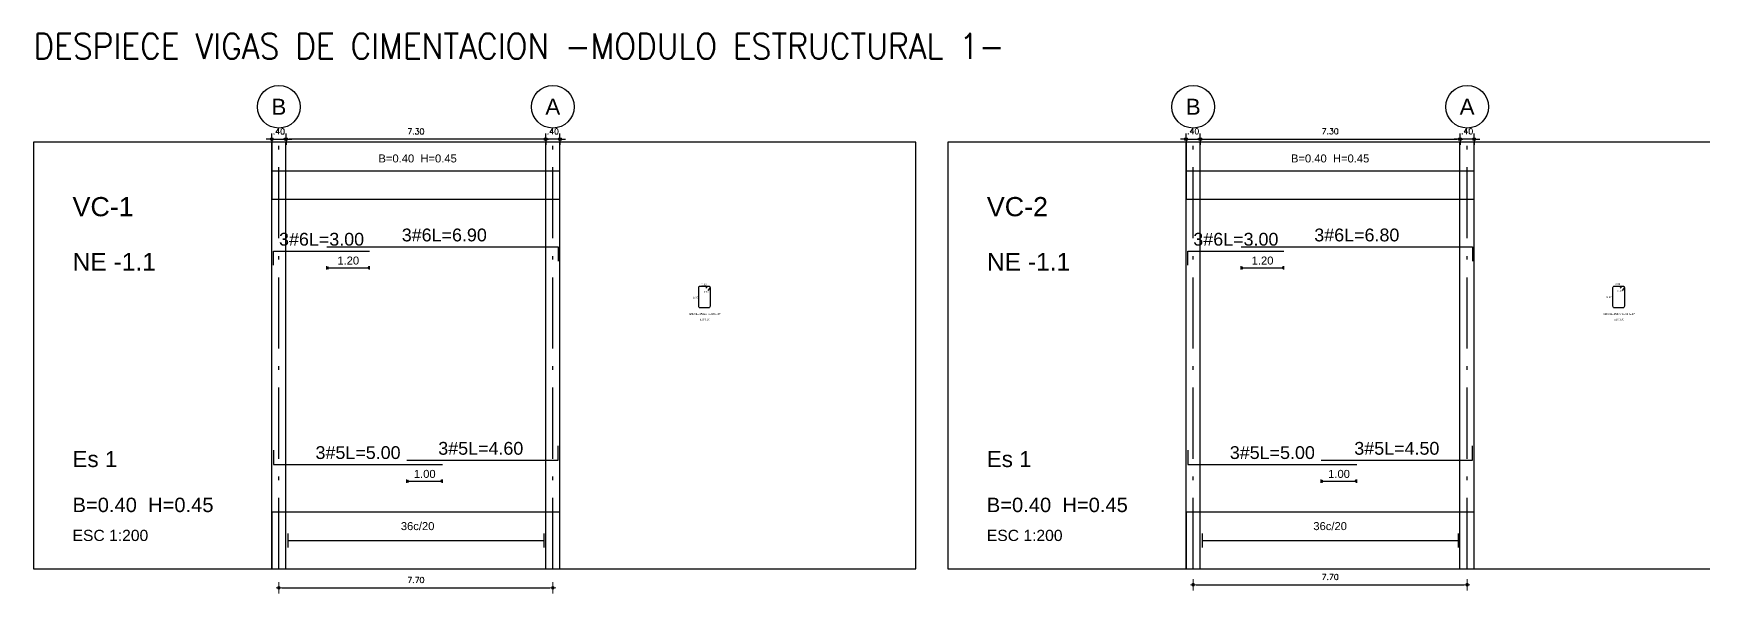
# Model space of a CAD drawing. Header units: feet. Extents: x -398 to 164, y -304 to 319.
# Drawn here: x -398.35 to -351.41, y -199.8 to -184.04 of the extents above; entities that cross this region are included whole.
import ezdxf
from ezdxf.enums import TextEntityAlignment as Align

# ---------------------------------------------------------------- set-up
doc = ezdxf.new("R2010")
doc.units = ezdxf.units.FT
doc.header["$MEASUREMENT"] = 0
doc.linetypes.add('EJES', pattern=[3, 2, -0.5, 0, -0.5])
doc.layers.get('DEFPOINTS').update_dxf_attribs({"lineweight": 0})
for name, color, linetype in [('ACERO', 6, 'Continuous'), ('AXI', 7, 'Continuous'), ('CAJA-EXT', 7, 'Continuous'), ('CAJA-GEN', 4, 'Continuous'), ('Col', 7, 'Continuous'), ('DEF-REF', 7, 'Continuous'), ('DIM', 7, 'Continuous'), ('DIM-COL', 7, 'Continuous'), ('EJES', 9, 'EJES'), ('ESTR', 7, 'Continuous'), ('Estri', 7, 'Continuous'), ('NIVEL', 7, 'Continuous'), ('NOM-DESP', 7, 'Continuous'), ('TEXTO', 7, 'Continuous'), ('TX-EJES', 7, 'Continuous'), ('TX-V', 3, 'Continuous')]:
    doc.layers.add(name, color=color, linetype=linetype)
doc.layers.add('TX', color=60, linetype='Continuous', lineweight=0)
doc.styles.add('D100N', font='romans.shx', dxfattribs={"height": 0.16})
doc.styles.add('D200N', font='romans.shx', dxfattribs={"width": 0.9, "height": 0.32})
doc.styles.get("Standard").update_dxf_attribs({"font": 'arial.ttf'})
doc.dimstyles.new('D100', dxfattribs={"dimtxt": 0.15, "dimasz": 0.08, "dimexe": 0, "dimexo": 0, "dimgap": 0.14, "dimtad": 1, "dimzin": 4, "dimdsep": 46, "dimtxsty": 'D100N', "dimblk1": 'DIMBLK', "dimblk2": 'DIMBLK', "dimsah": 1, "dimcen": 0.09, "dimse1": 1, "dimse2": 1, "dimclrd": 9, "dimclre": 256, "dimclrt": 256, "dimadec": 0, "dimazin": 0, "dimtfac": 6, "dimtix": 1, "dimtmove": 2, "dimatfit": 3, "dimfxl": 1, "dimtvp": 0.466667, "dimtolj": 1, "dimtzin": 4, "dimarcsym": 0})

# ---------------------------------------------------------------- blocks, each defined once
blk = doc.blocks.new('DIMBLK')
for q in [(0, 2), (0, -2), (-1, 0), (1, 0)]:
    blk.add_line((0, 0), q)
blk.add_circle((0, 0), 0.5)
blk = doc.blocks.new('*D232')
at = {"layer": 'DEFPOINTS', "color": 9, "lineweight": -2, "transparency": 16777216}
blk.add_line((-391.373, -199.639), (-383.833, -199.639), dxfattribs=at)
at = {"layer": 'DEFPOINTS', "color": 0, "transparency": 16777216}
for p in [(-391.453, -199.107), (-383.753, -199.107), (-383.753, -199.639)]:
    blk.add_point(p, dxfattribs=at)
at = {"layer": 'DEFPOINTS', "color": 9, "lineweight": -2, "transparency": 16777216, "xscale": 0.08, "yscale": 0.08, "zscale": 0.08, "rotation": 180}
blk.add_blockref('DIMBLK', (-391.453, -199.639), dxfattribs=at)
at = {"layer": 'DEFPOINTS', "color": 9, "lineweight": -2, "transparency": 16777216, "xscale": 0.08, "yscale": 0.08, "zscale": 0.08}
blk.add_blockref('DIMBLK', (-383.753, -199.639), dxfattribs=at)
at = {"layer": 'DEFPOINTS', "transparency": 16777216, "insert": (-387.603, -199.419), "char_height": 0.16, "attachment_point": 5, "style": 'D100N'}
blk.add_mtext('\\A1;7.70', dxfattribs=at)
blk = doc.blocks.new('*D233')
at = {"layer": 'DEFPOINTS', "color": 9, "lineweight": -2, "transparency": 16777216}
blk.add_line((-365.673, -199.55), (-358.133, -199.55), dxfattribs=at)
at = {"layer": 'DEFPOINTS', "color": 0, "transparency": 16777216}
for p in [(-365.753, -199.107), (-358.053, -199.107), (-358.053, -199.55)]:
    blk.add_point(p, dxfattribs=at)
at = {"layer": 'DEFPOINTS', "color": 9, "lineweight": -2, "transparency": 16777216, "xscale": 0.08, "yscale": 0.08, "zscale": 0.08, "rotation": 180}
blk.add_blockref('DIMBLK', (-365.753, -199.55), dxfattribs=at)
at = {"layer": 'DEFPOINTS', "color": 9, "lineweight": -2, "transparency": 16777216, "xscale": 0.08, "yscale": 0.08, "zscale": 0.08}
blk.add_blockref('DIMBLK', (-358.053, -199.55), dxfattribs=at)
at = {"layer": 'DEFPOINTS', "transparency": 16777216, "insert": (-361.903, -199.33), "char_height": 0.16, "attachment_point": 5, "style": 'D100N'}
blk.add_mtext('\\A1;7.70', dxfattribs=at)
blk = doc.blocks.new('*D266')
at = {"layer": 'DEFPOINTS', "color": 0, "transparency": 16777216}
for p in [(-383.953, -187.023), (-383.953, -187.107), (-383.553, -187.107)]:
    blk.add_point(p, dxfattribs=at)
at = {"layer": 'DIM', "color": 9, "lineweight": -2, "transparency": 16777216}
for p, q in [((-384.033, -187.023), (-384.113, -187.023)), ((-383.553, -187.023), (-383.953, -187.023)), ((-383.473, -187.023), (-383.393, -187.023))]:
    blk.add_line(p, q, dxfattribs=at)
at = {"layer": 'DIM', "color": 9, "lineweight": -2, "transparency": 16777216, "xscale": 0.08, "yscale": 0.08, "zscale": 0.08}
blk.add_blockref('DIMBLK', (-383.953, -187.023), dxfattribs=at)
at = {"layer": 'DIM', "color": 9, "lineweight": -2, "transparency": 16777216, "xscale": 0.08, "yscale": 0.08, "zscale": 0.08, "rotation": 180}
blk.add_blockref('DIMBLK', (-383.553, -187.023), dxfattribs=at)
at = {"layer": 'DIM', "transparency": 16777216, "insert": (-383.753, -186.803), "char_height": 0.16, "attachment_point": 5, "style": 'D100N'}
blk.add_mtext('\\A1;.40', dxfattribs=at)
blk = doc.blocks.new('*D267')
at = {"layer": 'DEFPOINTS', "color": 0, "transparency": 16777216}
for p in [(-391.253, -187.023), (-391.253, -187.107), (-383.953, -187.107)]:
    blk.add_point(p, dxfattribs=at)
at = {"layer": 'DIM', "color": 9, "lineweight": -2, "transparency": 16777216}
blk.add_line((-384.033, -187.023), (-391.173, -187.023), dxfattribs=at)
at = {"layer": 'DIM', "color": 9, "lineweight": -2, "transparency": 16777216, "xscale": 0.08, "yscale": 0.08, "zscale": 0.08, "rotation": 180}
blk.add_blockref('DIMBLK', (-391.253, -187.023), dxfattribs=at)
at = {"layer": 'DIM', "color": 9, "lineweight": -2, "transparency": 16777216, "xscale": 0.08, "yscale": 0.08, "zscale": 0.08}
blk.add_blockref('DIMBLK', (-383.953, -187.023), dxfattribs=at)
at = {"layer": 'DIM', "transparency": 16777216, "insert": (-387.603, -186.803), "char_height": 0.16, "attachment_point": 5, "style": 'D100N'}
blk.add_mtext('\\A1;7.30', dxfattribs=at)
blk = doc.blocks.new('*D268')
at = {"layer": 'DEFPOINTS', "color": 0, "transparency": 16777216}
for p in [(-391.653, -187.107), (-391.253, -187.023), (-391.253, -187.103)]:
    blk.add_point(p, dxfattribs=at)
at = {"layer": 'DIM', "color": 9, "lineweight": -2, "transparency": 16777216}
for p, q in [((-391.733, -187.023), (-391.813, -187.023)), ((-391.653, -187.023), (-391.253, -187.023)), ((-391.173, -187.023), (-391.093, -187.023))]:
    blk.add_line(p, q, dxfattribs=at)
at = {"layer": 'DIM', "color": 9, "lineweight": -2, "transparency": 16777216, "xscale": 0.08, "yscale": 0.08, "zscale": 0.08}
blk.add_blockref('DIMBLK', (-391.653, -187.023), dxfattribs=at)
at = {"layer": 'DIM', "color": 9, "lineweight": -2, "transparency": 16777216, "xscale": 0.08, "yscale": 0.08, "zscale": 0.08, "rotation": 180}
blk.add_blockref('DIMBLK', (-391.253, -187.023), dxfattribs=at)
at = {"layer": 'DIM', "transparency": 16777216, "insert": (-391.453, -186.803), "char_height": 0.16, "attachment_point": 5, "style": 'D100N'}
blk.add_mtext('\\A1;.40', dxfattribs=at)
blk = doc.blocks.new('*D269')
at = {"layer": 'DEFPOINTS', "color": 0, "transparency": 16777216}
for p in [(-358.253, -187.018), (-358.253, -187.107), (-357.853, -187.107)]:
    blk.add_point(p, dxfattribs=at)
at = {"layer": 'DIM', "color": 9, "lineweight": -2, "transparency": 16777216}
for p, q in [((-358.333, -187.018), (-358.413, -187.018)), ((-357.853, -187.018), (-358.253, -187.018)), ((-357.773, -187.018), (-357.693, -187.018))]:
    blk.add_line(p, q, dxfattribs=at)
at = {"layer": 'DIM', "color": 9, "lineweight": -2, "transparency": 16777216, "xscale": 0.08, "yscale": 0.08, "zscale": 0.08}
blk.add_blockref('DIMBLK', (-358.253, -187.018), dxfattribs=at)
at = {"layer": 'DIM', "color": 9, "lineweight": -2, "transparency": 16777216, "xscale": 0.08, "yscale": 0.08, "zscale": 0.08, "rotation": 180}
blk.add_blockref('DIMBLK', (-357.853, -187.018), dxfattribs=at)
at = {"layer": 'DIM', "transparency": 16777216, "insert": (-358.053, -186.798), "char_height": 0.16, "attachment_point": 5, "style": 'D100N'}
blk.add_mtext('\\A1;.40', dxfattribs=at)
blk = doc.blocks.new('*D270')
at = {"layer": 'DEFPOINTS', "color": 0, "transparency": 16777216}
for p in [(-365.553, -187.107), (-358.253, -187.018), (-358.253, -187.107)]:
    blk.add_point(p, dxfattribs=at)
at = {"layer": 'DIM', "color": 9, "lineweight": -2, "transparency": 16777216}
blk.add_line((-365.473, -187.018), (-358.333, -187.018), dxfattribs=at)
at = {"layer": 'DIM', "color": 9, "lineweight": -2, "transparency": 16777216, "xscale": 0.08, "yscale": 0.08, "zscale": 0.08, "rotation": 180}
blk.add_blockref('DIMBLK', (-365.553, -187.018), dxfattribs=at)
at = {"layer": 'DIM', "color": 9, "lineweight": -2, "transparency": 16777216, "xscale": 0.08, "yscale": 0.08, "zscale": 0.08}
blk.add_blockref('DIMBLK', (-358.253, -187.018), dxfattribs=at)
at = {"layer": 'DIM', "transparency": 16777216, "insert": (-361.903, -186.798), "char_height": 0.16, "attachment_point": 5, "style": 'D100N'}
blk.add_mtext('\\A1;7.30', dxfattribs=at)
blk = doc.blocks.new('*D271')
at = {"layer": 'DEFPOINTS', "color": 0, "transparency": 16777216}
for p in [(-365.953, -187.107), (-365.553, -187.018), (-365.553, -187.107)]:
    blk.add_point(p, dxfattribs=at)
at = {"layer": 'DIM', "color": 9, "lineweight": -2, "transparency": 16777216}
for p, q in [((-366.033, -187.018), (-366.113, -187.018)), ((-365.953, -187.018), (-365.553, -187.018)), ((-365.473, -187.018), (-365.393, -187.018))]:
    blk.add_line(p, q, dxfattribs=at)
at = {"layer": 'DIM', "color": 9, "lineweight": -2, "transparency": 16777216, "xscale": 0.08, "yscale": 0.08, "zscale": 0.08}
blk.add_blockref('DIMBLK', (-365.953, -187.018), dxfattribs=at)
at = {"layer": 'DIM', "color": 9, "lineweight": -2, "transparency": 16777216, "xscale": 0.08, "yscale": 0.08, "zscale": 0.08, "rotation": 180}
blk.add_blockref('DIMBLK', (-365.553, -187.018), dxfattribs=at)
at = {"layer": 'DIM', "transparency": 16777216, "insert": (-365.753, -186.798), "char_height": 0.16, "attachment_point": 5, "style": 'D100N'}
blk.add_mtext('\\A1;.40', dxfattribs=at)

msp = doc.modelspace()

# ---------------------------------------------------------------- linework, layer by layer
at = {"layer": 'ACERO'}
for points in [[(-390.1035, -190.0471), (-383.6035, -190.0471), (-383.6035, -190.4471)], [(-364.4035, -190.0471), (-357.9035, -190.0471), (-357.9035, -190.4471)], [(-391.6035, -190.5671), (-391.6035, -190.1671), (-388.9035, -190.1671)], [(-365.9035, -190.5671), (-365.9035, -190.1671), (-363.2035, -190.1671)], [(-391.6035, -195.7671), (-391.6035, -196.1671), (-386.8535, -196.1671)], [(-387.8535, -196.0471), (-383.6035, -196.0471), (-383.6035, -195.6471)], [(-365.9035, -195.7671), (-365.9035, -196.1671), (-361.1535, -196.1671)], [(-362.1535, -196.0471), (-357.9035, -196.0471), (-357.9035, -195.6471)]]:
    msp.add_lwpolyline(points, dxfattribs=at)
for points in [[(-379.4556, -191.2142), (-379.4042, -191.1627, -0.6681786), (-379.3335, -191.192), (-379.3335, -191.72, -0.4142136), (-379.3749, -191.7615), (-379.612, -191.7615, -0.4142136), (-379.6535, -191.72), (-379.6535, -191.192, -0.4142136), (-379.612, -191.1506), (-379.3749, -191.1506, -0.6681786), (-379.3456, -191.2214), (-379.397, -191.2728)], [(-353.7556, -191.2142), (-353.7042, -191.1627, -0.6681786), (-353.6335, -191.192), (-353.6335, -191.72, -0.4142136), (-353.6749, -191.7615), (-353.912, -191.7615, -0.4142136), (-353.9535, -191.72), (-353.9535, -191.192, -0.4142136), (-353.912, -191.1506), (-353.6749, -191.1506, -0.6681786), (-353.6456, -191.2214), (-353.697, -191.2728)]]:
    msp.add_lwpolyline(points, format="xyb", dxfattribs=at)
at = {"layer": 'AXI'}
for centre in [(-391.4535, -186.1071), (-383.7535, -186.1071), (-365.7535, -186.1071), (-358.0535, -186.1071)]:
    msp.add_circle(centre, 0.6, dxfattribs=at)
at = {"layer": 'CAJA-EXT'}
for points in [[(-391.6535, -188.7071), (-383.5535, -188.7071), (-383.5535, -187.1071), (-391.6535, -187.1071)], [(-365.9535, -188.7071), (-357.8535, -188.7071), (-357.8535, -187.1071), (-365.9535, -187.1071)], [(-391.6535, -199.1071), (-383.5535, -199.1071), (-383.5535, -197.5071), (-391.6535, -197.5071)], [(-365.9535, -199.1071), (-357.8535, -199.1071), (-357.8535, -197.5071), (-365.9535, -197.5071)]]:
    msp.add_lwpolyline(points, close=True, dxfattribs=at)
at = {"layer": 'CAJA-GEN'}
for points in [[(-398.3535, -199.1071), (-373.5535, -199.1071), (-373.5535, -187.1071), (-398.3535, -187.1071)], [(-372.6535, -199.1071), (-347.8535, -199.1071), (-347.8535, -187.1071), (-372.6535, -187.1071)]]:
    msp.add_lwpolyline(points, close=True, dxfattribs=at)
at = {"layer": 'Col'}
for p, q in [((-391.6535, -193.1071), (-391.6535, -187.1071)), ((-391.2535, -193.1071), (-391.2535, -187.1071)), ((-383.9535, -193.1071), (-383.9535, -187.1071)), ((-383.5535, -193.1071), (-383.5535, -187.1071)), ((-365.9535, -193.1071), (-365.9535, -187.1071)), ((-365.5535, -193.1071), (-365.5535, -187.1071)), ((-358.2535, -193.1071), (-358.2535, -187.1071)), ((-357.8535, -193.1071), (-357.8535, -187.1071)), ((-391.6535, -199.1071), (-391.6535, -193.1071)), ((-391.2535, -199.1071), (-391.2535, -193.1071)), ((-383.9535, -199.1071), (-383.9535, -193.1071)), ((-383.5535, -199.1071), (-383.5535, -193.1071)), ((-365.9535, -199.1071), (-365.9535, -193.1071)), ((-365.5535, -199.1071), (-365.5535, -193.1071)), ((-358.2535, -199.1071), (-358.2535, -193.1071)), ((-357.8535, -199.1071), (-357.8535, -193.1071))]:
    msp.add_line(p, q, dxfattribs=at)
at = {"layer": 'DIM'}
for p, q in [((-390.1035, -190.6887), (-390.1035, -190.5887)), ((-388.9035, -190.6887), (-388.9035, -190.5887)), ((-364.4035, -190.6887), (-364.4035, -190.5887)), ((-363.2035, -190.6887), (-363.2035, -190.5887)), ((-390.1035, -190.6387), (-390.0601, -190.6137)), ((-390.1035, -190.6387), (-390.0601, -190.6637)), ((-390.1035, -190.6387), (-388.9035, -190.6387)), ((-388.9035, -190.6387), (-388.9468, -190.6137)), ((-388.9035, -190.6387), (-388.9468, -190.6637)), ((-364.4035, -190.6387), (-364.3602, -190.6137)), ((-364.4035, -190.6387), (-364.3602, -190.6637)), ((-364.4035, -190.6387), (-363.2035, -190.6387)), ((-363.2035, -190.6387), (-363.2468, -190.6137)), ((-363.2035, -190.6387), (-363.2468, -190.6637)), ((-387.8535, -196.6887), (-387.8535, -196.5887)), ((-387.8535, -196.6387), (-387.8102, -196.6137)), ((-387.8535, -196.6387), (-387.8102, -196.6637)), ((-387.8535, -196.6387), (-386.8535, -196.6387)), ((-386.8535, -196.6387), (-386.8968, -196.6137)), ((-386.8535, -196.6387), (-386.8968, -196.6637)), ((-386.8535, -196.6887), (-386.8535, -196.5887)), ((-362.1535, -196.6887), (-362.1535, -196.5887)), ((-362.1535, -196.6387), (-362.1102, -196.6137)), ((-362.1535, -196.6387), (-362.1102, -196.6637)), ((-362.1535, -196.6387), (-361.1535, -196.6387)), ((-361.1535, -196.6387), (-361.1968, -196.6137)), ((-361.1535, -196.6387), (-361.1968, -196.6637)), ((-361.1535, -196.6887), (-361.1535, -196.5887))]:
    msp.add_line(p, q, dxfattribs=at)
at = {"layer": 'DIM-COL'}
for p, q in [((-391.6535, -187.9821), (-391.6535, -187.8321)), ((-391.6535, -187.9071), (-383.5535, -187.9071)), ((-391.6535, -187.9071), (-383.5535, -187.9071)), ((-391.2535, -187.9821), (-391.2535, -187.8321)), ((-391.2535, -187.9821), (-391.2535, -187.8321)), ((-391.2535, -187.9071), (-383.9535, -187.9071)), ((-383.9535, -187.9821), (-383.9535, -187.8321)), ((-383.9535, -187.9821), (-383.9535, -187.8321)), ((-383.5535, -187.9821), (-383.5535, -187.8321)), ((-365.9535, -187.9821), (-365.9535, -187.8321)), ((-365.9535, -187.9071), (-357.8535, -187.9071)), ((-365.9535, -187.9071), (-357.8535, -187.9071)), ((-365.5535, -187.9821), (-365.5535, -187.8321)), ((-365.5535, -187.9821), (-365.5535, -187.8321)), ((-365.5535, -187.9071), (-358.2535, -187.9071)), ((-358.2535, -187.9821), (-358.2535, -187.8321)), ((-358.2535, -187.9821), (-358.2535, -187.8321)), ((-357.8535, -187.9821), (-357.8535, -187.8321))]:
    msp.add_line(p, q, dxfattribs=at)
at = {"layer": 'EJES'}
for p, q in [((-391.4535, -199.1071), (-391.4535, -186.7071)), ((-383.7535, -199.1071), (-383.7535, -186.7071)), ((-365.7535, -199.1071), (-365.7535, -186.7071)), ((-358.0535, -199.1071), (-358.0535, -186.7071))]:
    msp.add_line(p, q, dxfattribs=at)
at = {"layer": 'Estri'}
for p, q in [((-391.2035, -198.1071), (-391.2035, -198.5071)), ((-384.0035, -198.1071), (-384.0035, -198.5071)), ((-365.5035, -198.1071), (-365.5035, -198.5071)), ((-358.3035, -198.1071), (-358.3035, -198.5071)), ((-391.2035, -198.3071), (-384.0035, -198.3071)), ((-365.5035, -198.3071), (-358.3035, -198.3071))]:
    msp.add_line(p, q, dxfattribs=at)

# ---------------------------------------------------------------- texts
at = {"layer": 'AXI'}
for p in [(-397.2535, -197.5071), (-371.5535, -197.5071)]:
    msp.add_text('B=0.40  H=0.45', height=0.405, dxfattribs=at).set_placement(p)
at = {"layer": 'DEF-REF'}
for s, p in [('3#6L=3.00', (-390.2535, -190.0138)), ('3#6L=6.90', (-386.8035, -189.8938)), ('3#6L=3.00', (-364.5535, -190.0138)), ('3#6L=6.80', (-361.1535, -189.8938)), ('3#5L=5.00', (-389.2285, -196.0138)), ('3#5L=4.60', (-385.7785, -195.8938)), ('3#5L=5.00', (-363.5285, -196.0138)), ('3#5L=4.50', (-360.0285, -195.8938))]:
    msp.add_text(s, height=0.36, dxfattribs=at).set_placement(p, align=Align.CENTER)
at = {"layer": 'DIM'}
for s, p in [('1.20', (-389.5035, -190.5454)), ('1.20', (-363.8035, -190.5454)), ('1.00', (-387.3535, -196.5454)), ('1.00', (-361.6535, -196.5454))]:
    msp.add_text(s, height=0.225, dxfattribs=at).set_placement(p, align=Align.CENTER)
at = {"layer": 'ESTR'}
for s, height, p in [('0.32', 0.05236, (-353.8227, -191.1163)), ('0.37', 0.05236, (-379.744, -191.5055)), ('0.32', 0.05236, (-379.5042, -191.1348)), ('0.10', 0.05236, (-379.4371, -191.3389)), ('0.37', 0.05236, (-354.0625, -191.487)), ('0.10', 0.05236, (-353.7556, -191.3203)), (' 36E#3L=158cm b=32 h=37', 0.052364, (-379.4935, -191.9632)), (' 36E#3L=158cm b=32 h=37', 0.052364, (-353.7935, -191.9632))]:
    msp.add_text(s, height=height, dxfattribs=at).set_placement(p, align=Align.CENTER)
at = {"layer": 'NIVEL'}
for p in [(-397.2535, -190.7138), (-371.5535, -190.7138)]:
    msp.add_text('NE -1.1', height=0.495, dxfattribs=at).set_placement(p)
at = {"layer": 'NOM-DESP'}
for s, p in [('VC-1', (-397.2535, -189.1871)), ('VC-2', (-371.5535, -189.1871))]:
    msp.add_text(s, height=0.54, dxfattribs=at).set_placement(p)
at = {"layer": 'TEXTO'}
for s, p in [('B=0.40  H=0.45', (-387.5535, -187.6738)), ('B=0.40  H=0.45', (-361.9035, -187.6738)), ('36c/20', (-387.5535, -198.0138)), ('36c/20', (-361.9035, -198.0138))]:
    msp.add_text(s, height=0.225, dxfattribs=at).set_placement(p, align=Align.CENTER)
for p in [(-379.348, -192.1125), (-353.648, -192.1125)]:
    msp.add_text('ESC 1:20', height=0.04582, dxfattribs=at).set_placement(p, align=Align.RIGHT)
for p in [(-397.2535, -198.3204), (-371.5535, -198.3204)]:
    msp.add_text('ESC 1:200', height=0.315, dxfattribs=at).set_placement(p)
at = {"layer": 'TX', "insert": (-398.3535, -184.0446), "char_height": 0.72, "attachment_point": 1, "style": 'D200N'}
msp.add_mtext('\\pxql;DESPIECE VIGAS DE CIMENTACION -MODULO ESTRUCTURAL 1-', dxfattribs=at)
at = {"layer": 'TX-EJES'}
for s, p in [('B', (-391.4535, -186.1071)), ('A', (-383.7535, -186.1071)), ('B', (-365.7535, -186.1071)), ('A', (-358.0535, -186.1071))]:
    msp.add_text(s, height=0.45, dxfattribs=at).set_placement(p, align=Align.MIDDLE)
at = {"layer": 'TX-V'}
for p in [(-397.2535, -196.2405), (-371.5535, -196.2405)]:
    msp.add_text('Es 1', height=0.45, dxfattribs=at).set_placement(p)

# ---------------------------------------------------------------- dimensions: what is measured, and where the dimension line sits
at = {"layer": 'DEFPOINTS'}
for base, p1, p2, picture, middle in [((-383.7535, -199.6395), (-391.4535, -199.1071), (-383.7535, -199.1071), '*D232', (-387.6035, -199.4195)), ((-358.0535, -199.5504), (-365.7535, -199.1071), (-358.0535, -199.1071), '*D233', (-361.9035, -199.3304))]:
    dim = msp.add_linear_dim(base=base, p1=p1, p2=p2, dimstyle='D100', override={"dimfxl": 0}, dxfattribs=at)
    dim.commit()
    dim.dimension.update_dxf_attribs({"geometry": picture, "text_midpoint": middle})
at = {"layer": 'DIM'}
for base, p1, p2, picture, middle in [((-391.2535, -187.0228), (-391.6535, -187.1071), (-391.2535, -187.1029), '*D268', (-391.4535, -186.8028)), ((-391.2535, -187.0228), (-383.9535, -187.1071), (-391.2535, -187.1071), '*D267', (-387.6035, -186.8028)), ((-383.9535, -187.0228), (-383.5535, -187.1071), (-383.9535, -187.1071), '*D266', (-383.7535, -186.8028)), ((-365.5535, -187.018), (-365.9535, -187.1071), (-365.5535, -187.1071), '*D271', (-365.7535, -186.798)), ((-358.2535, -187.018), (-365.5535, -187.1071), (-358.2535, -187.1071), '*D270', (-361.9035, -186.798)), ((-358.2535, -187.018), (-357.8535, -187.1071), (-358.2535, -187.1071), '*D269', (-358.0535, -186.798))]:
    dim = msp.add_linear_dim(base=base, p1=p1, p2=p2, dimstyle='D100', override={"dimfxl": 0}, dxfattribs=at)
    dim.commit()
    dim.dimension.update_dxf_attribs({"geometry": picture, "text_midpoint": middle})

doc.saveas('drawing.dxf')
